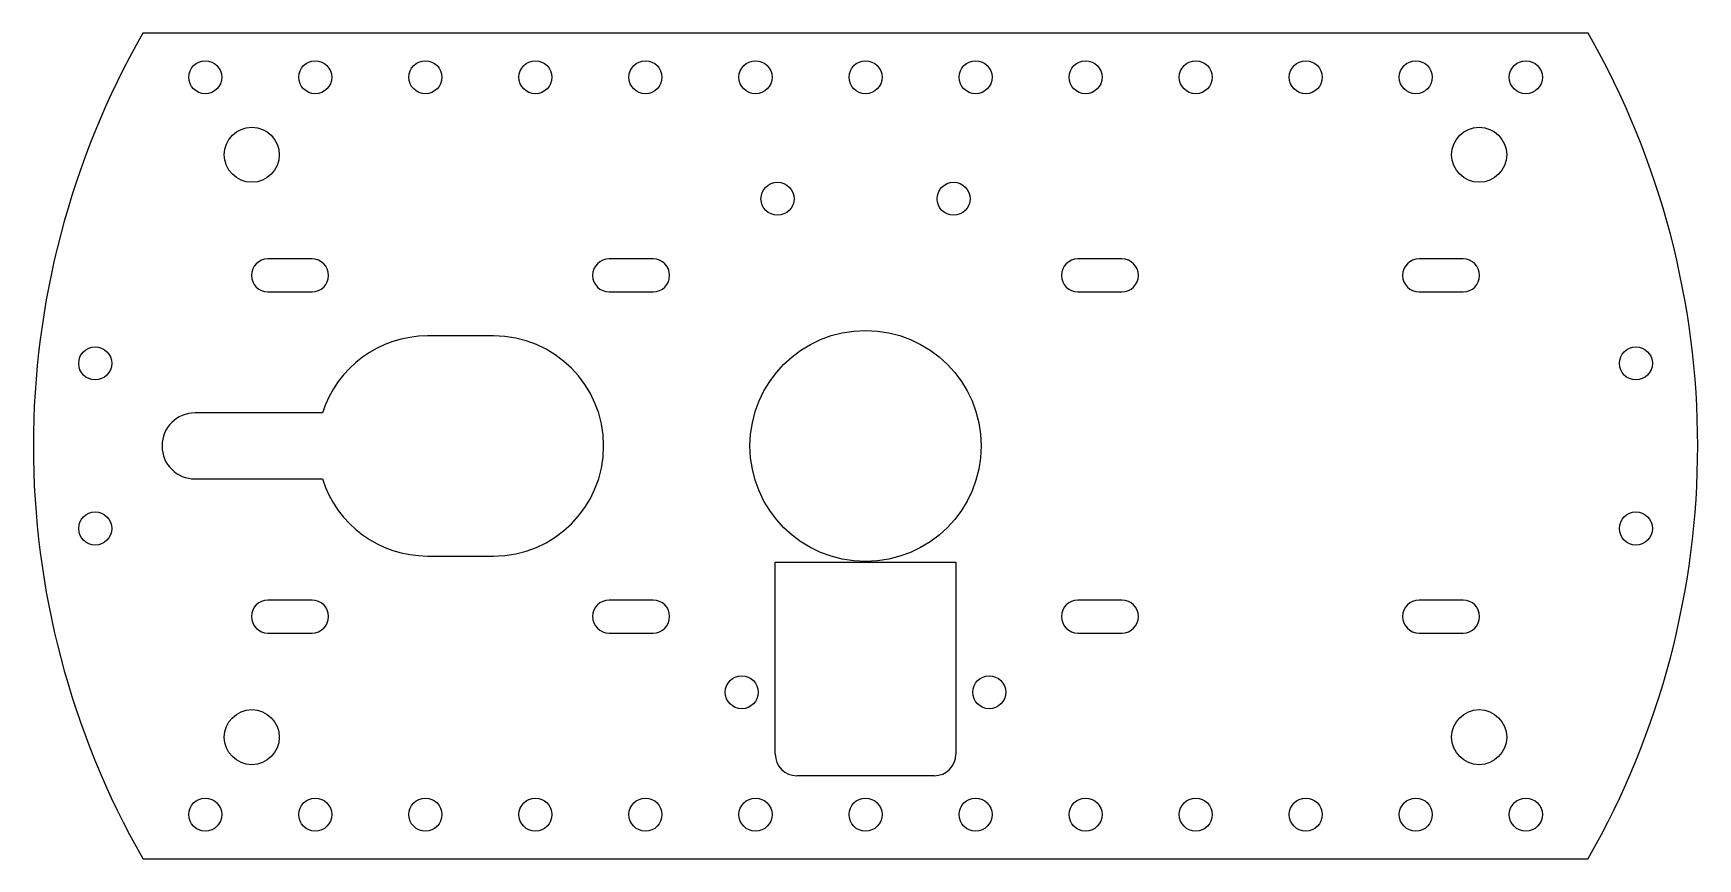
# Model space of a CAD drawing. Extents: x -268 to -117, y -114 to -39.
import ezdxf

# ---------------------------------------------------------------- set-up
doc = ezdxf.new("R2010")
doc.units = 0
doc.header["$MEASUREMENT"] = 0
doc.layers.add('ROBOT$FRAME$MOTORFRAMEBOTT', color=18, linetype='CONTINUOUS')

msp = doc.modelspace()

# ---------------------------------------------------------------- linework, layer by layer
at = {"layer": 'ROBOT$FRAME$MOTORFRAMEBOTT'}
for p, q in [((-127.1, -39.46), (-258.44, -39.46)), ((-243.07, -59.96), (-247.07, -59.96)), ((-212.07, -59.96), (-216.07, -59.96)), ((-169.47, -59.96), (-173.47, -59.96)), ((-138.47, -59.96), (-142.47, -59.96)), ((-247.07, -62.96), (-243.07, -62.96)), ((-216.07, -62.96), (-212.07, -62.96)), ((-173.47, -62.96), (-169.47, -62.96)), ((-142.47, -62.96), (-138.47, -62.96)), ((-226.57, -66.96), (-232.57, -66.96)), ((-242.11, -73.96), (-253.7, -73.96)), ((-253.7, -79.96), (-242.11, -79.96)), ((-232.57, -86.96), (-226.57, -86.96)), ((-200.97, -87.52), (-184.57, -87.52)), ((-200.97, -101.87), (-200.97, -87.52)), ((-184.57, -87.52), (-184.57, -101.87)), ((-243.07, -90.96), (-247.07, -90.96)), ((-212.07, -90.96), (-216.07, -90.96)), ((-169.47, -90.96), (-173.47, -90.96)), ((-138.47, -90.96), (-142.47, -90.96)), ((-247.07, -93.96), (-243.07, -93.96)), ((-216.07, -93.96), (-212.07, -93.96)), ((-173.47, -93.96), (-169.47, -93.96)), ((-142.47, -93.96), (-138.47, -93.96)), ((-200.97, -104.97), (-200.97, -101.87)), ((-184.57, -101.87), (-184.57, -104.97)), ((-196.65, -106.92), (-199.02, -106.92)), ((-188.89, -106.92), (-196.65, -106.92)), ((-186.52, -106.92), (-188.89, -106.92)), ((-258.44, -114.46), (-127.1, -114.46))]:
    msp.add_line(p, q, dxfattribs=at)
for centre, radius in [((-252.77, -43.46), 1.5), ((-242.77, -43.46), 1.5), ((-232.77, -43.46), 1.5), ((-222.77, -43.46), 1.5), ((-212.77, -43.46), 1.5), ((-202.77, -43.46), 1.5), ((-192.77, -43.46), 1.5), ((-182.77, -43.46), 1.5), ((-172.77, -43.46), 1.5), ((-162.77, -43.46), 1.5), ((-152.77, -43.46), 1.5), ((-142.77, -43.46), 1.5), ((-132.77, -43.46), 1.5), ((-248.54, -50.5), 2.5), ((-137.01, -50.5), 2.5), ((-200.77, -54.5), 1.5), ((-184.77, -54.5), 1.5), ((-192.77, -76.96), 10.5), ((-262.77, -69.46), 1.5), ((-122.77, -69.46), 1.5), ((-262.77, -84.46), 1.5), ((-122.77, -84.46), 1.5), ((-204.02, -99.34), 1.5), ((-181.53, -99.34), 1.5), ((-248.54, -103.42), 2.5), ((-137.01, -103.42), 2.5), ((-252.77, -110.46), 1.5), ((-242.77, -110.46), 1.5), ((-232.77, -110.46), 1.5), ((-222.77, -110.46), 1.5), ((-212.77, -110.46), 1.5), ((-202.77, -110.46), 1.5), ((-192.77, -110.46), 1.5), ((-182.77, -110.46), 1.5), ((-172.77, -110.46), 1.5), ((-162.77, -110.46), 1.5), ((-152.77, -110.46), 1.5), ((-142.77, -110.46), 1.5), ((-132.77, -110.46), 1.5)]:
    msp.add_circle(centre, radius, dxfattribs=at)
for centre, radius, start, end in [((-192.77, -76.96), 75.62, 150.2718, 209.7282), ((-192.77, -76.96), 75.62, 330.2718, 29.7282), ((-247.07, -61.46), 1.5, 90, 270), ((-243.07, -61.46), 1.5, 270, 90), ((-216.07, -61.46), 1.5, 90, 270), ((-212.07, -61.46), 1.5, 270, 90), ((-173.47, -61.46), 1.5, 90, 270), ((-169.47, -61.46), 1.5, 270, 90), ((-142.47, -61.46), 1.5, 90, 270), ((-138.47, -61.46), 1.5, 270, 90), ((-232.57, -76.96), 10, 90, 162.5424), ((-226.57, -76.96), 10, 270, 90), ((-253.7, -76.96), 3, 90, 270), ((-232.57, -76.96), 10, 197.4576, 270), ((-247.07, -92.46), 1.5, 90, 270), ((-243.07, -92.46), 1.5, 270, 90), ((-216.07, -92.46), 1.5, 90, 270), ((-212.07, -92.46), 1.5, 270, 90), ((-173.47, -92.46), 1.5, 90, 270), ((-169.47, -92.46), 1.5, 270, 90), ((-142.47, -92.46), 1.5, 90, 270), ((-138.47, -92.46), 1.5, 270, 90), ((-199.02, -104.97), 1.95, 180.0012, 270.0012), ((-186.52, -104.97), 1.95, 269.9988, 359.9988)]:
    msp.add_arc(centre, radius, start, end, dxfattribs=at)

doc.saveas('drawing.dxf')
